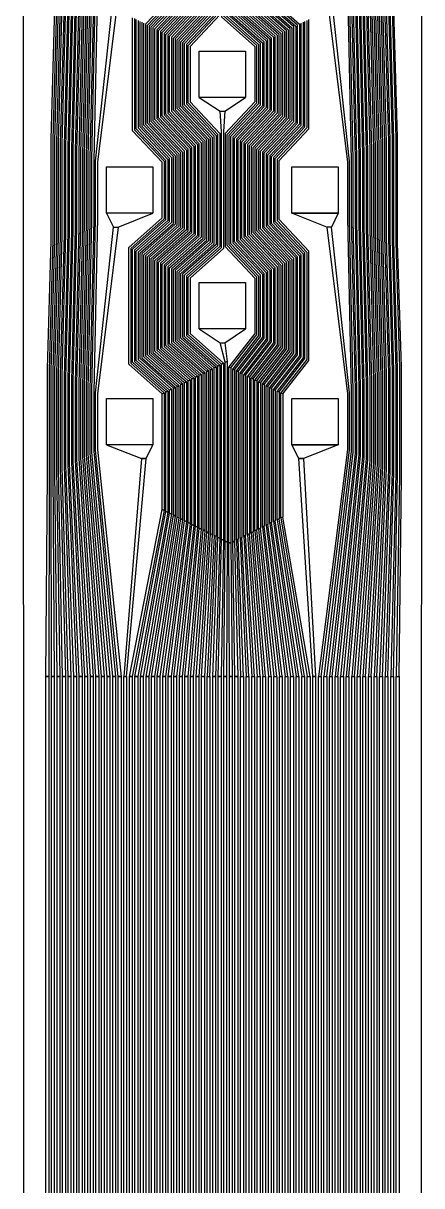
# Model space of a CAD drawing. Header units: inches. Extents: x 115980 to 170179, y 57000 to 74333.
# Drawn here: x 146915.3 to 147001.3, y 69861.4 to 70112.4 of the extents above; entities that cross this region are included whole.
import ezdxf

# ---------------------------------------------------------------- set-up
doc = ezdxf.new("R2010")
doc.units = ezdxf.units.IN
doc.header["$MEASUREMENT"] = 0
for name, color, linetype in [('metal', 221, 'Continuous'), ('nitride window', 40, 'Continuous'), ('profile', 140, 'Continuous')]:
    doc.layers.add(name, color=color, linetype=linetype)

msp = doc.modelspace()

# ---------------------------------------------------------------- linework, layer by layer
at = {"layer": 'metal'}
for points in [[(146934.79, 70218.42), (146935.79, 70218.42), (146931.29, 70182.42), (146931.29, 70170.42), (146930.49, 70132.82), (146930.49, 70120.02), (146929.69, 70083.22), (146929.69, 70069.62), (146928.89, 70033.62), (146928.89, 70019.22), (146932.79, 69971.42), (146932.19, 69971.42), (146928.49, 70019.02), (146928.49, 70033.82), (146929.29, 70069.42), (146929.29, 70083.42), (146930.09, 70119.82), (146930.09, 70133.02), (146930.49, 70170.02), (146930.49, 70182.82), (146934.79, 70218.42)], [(146981.79, 70218.42), (146980.79, 70218.42), (146985.29, 70182.42), (146985.29, 70170.42), (146986.09, 70132.82), (146986.09, 70120.02), (146986.89, 70083.22), (146986.89, 70069.62), (146987.69, 70033.62), (146987.69, 70019.22), (146982.59, 69971.42), (146983.19, 69971.42), (146988.09, 70019.02), (146988.09, 70033.82), (146987.29, 70069.42), (146987.29, 70083.42), (146986.49, 70119.82), (146986.49, 70133.02), (146986.09, 70170.02), (146986.09, 70182.82), (146981.79, 70218.42)], [(146934.79, 70168.42), (146935.79, 70168.42), (146931.29, 70132.42), (146931.29, 70120.42), (146930.49, 70082.82), (146930.49, 70070.02), (146929.69, 70033.22), (146929.69, 70019.62), (146933.99, 69971.42), (146933.39, 69971.42), (146929.29, 70019.42), (146929.29, 70033.42), (146930.09, 70069.82), (146930.09, 70083.02), (146930.89, 70120.22), (146930.89, 70132.62), (146934.79, 70168.42)], [(146981.79, 70168.42), (146980.79, 70168.42), (146985.29, 70132.42), (146985.29, 70120.42), (146986.09, 70082.82), (146986.09, 70070.02), (146986.89, 70033.22), (146986.89, 70019.62), (146981.39, 69971.42), (146981.99, 69971.42), (146987.29, 70019.42), (146987.29, 70033.42), (146986.49, 70069.82), (146986.49, 70083.02), (146985.69, 70120.22), (146985.69, 70132.62), (146981.79, 70168.42)], [(146958.79, 70143.42), (146957.79, 70143.42), (146958.09, 70139.02), (146958.09, 70113.82), (146965.29, 70107.42), (146965.29, 70095.42), (146958.89, 70088.62), (146958.89, 70064.22), (146965.29, 70057.42), (146965.29, 70045.42), (146959.69, 70038.22), (146960.09, 70038.02), (146965.69, 70045.22), (146965.69, 70057.62), (146959.29, 70064.42), (146959.29, 70088.42), (146965.69, 70095.22), (146965.69, 70107.62), (146958.49, 70114.02), (146958.49, 70139.02), (146958.79, 70143.42)], [(146934.79, 70118.42), (146935.79, 70118.42), (146931.29, 70082.42), (146931.29, 70070.42), (146930.49, 70032.82), (146930.49, 70020.02), (146935.19, 69971.42), (146934.59, 69971.42), (146930.09, 70019.82), (146930.09, 70033.02), (146930.89, 70070.22), (146930.89, 70082.62), (146934.79, 70118.42)], [(146981.79, 70118.42), (146980.79, 70118.42), (146985.29, 70082.42), (146985.29, 70070.42), (146986.09, 70032.82), (146986.09, 70020.02), (146980.19, 69971.42), (146980.79, 69971.42), (146986.49, 70019.82), (146986.49, 70033.02), (146985.69, 70070.22), (146985.69, 70082.62), (146981.79, 70118.42)], [(146953.29, 70106.42), (146963.29, 70106.42), (146963.29, 70096.42), (146953.29, 70096.42)], [(146963.29, 70096.42), (146953.29, 70096.42), (146957.79, 70093.42), (146958.79, 70093.42), (146963.29, 70096.42)], [(146957.79, 70093.42), (146958.79, 70093.42), (146958.49, 70089.02), (146958.49, 70063.82), (146951.29, 70057.42), (146951.29, 70045.42), (146958.49, 70039.02), (146958.09, 70038.82), (146950.89, 70045.22), (146950.89, 70057.62), (146958.09, 70064.02), (146958.09, 70089.02), (146957.79, 70093.42)], [(146933.29, 70081.42), (146943.29, 70081.42), (146943.29, 70071.42), (146933.29, 70071.42)], [(146973.29, 70081.42), (146983.29, 70081.42), (146983.29, 70071.42), (146973.29, 70071.42)], [(146943.29, 70071.42), (146933.29, 70071.42), (146934.79, 70068.42), (146935.79, 70068.42), (146943.29, 70071.42)], [(146973.29, 70071.42), (146983.29, 70071.42), (146981.79, 70068.42), (146980.79, 70068.42), (146973.29, 70071.42)], [(146934.79, 70068.42), (146935.79, 70068.42), (146931.29, 70032.42), (146931.29, 70020.42), (146936.39, 69971.42), (146935.79, 69971.42), (146930.89, 70020.22), (146930.89, 70032.62), (146934.79, 70068.42)], [(146981.79, 70068.42), (146980.79, 70068.42), (146985.29, 70032.42), (146985.29, 70020.42), (146978.99, 69971.42), (146979.59, 69971.42), (146985.69, 70020.22), (146985.69, 70032.62), (146981.79, 70068.42)], [(146953.29, 70056.42), (146963.29, 70056.42), (146963.29, 70046.42), (146953.29, 70046.42)], [(146963.29, 70046.42), (146953.29, 70046.42), (146957.79, 70043.42), (146958.79, 70043.42), (146963.29, 70046.42)], [(146957.79, 70043.42), (146958.79, 70043.42), (146959.29, 70039.42), (146958.89, 70039.22)], [(146954.89, 70037.22), (146955.29, 70037.42), (146955.29, 70002.42), (146954.89, 70002.62)], [(146955.69, 70037.62), (146956.09, 70037.82), (146956.09, 70002.02), (146955.69, 70002.22)], [(146956.49, 70038.02), (146956.89, 70038.22), (146956.89, 70001.62), (146956.49, 70001.82)], [(146957.29, 70038.42), (146957.69, 70038.62), (146957.69, 70001.22), (146957.29, 70001.42)], [(146958.09, 70038.82), (146958.49, 70039.02), (146958.49, 70000.82), (146958.09, 70001.02)], [(146958.89, 70039.22), (146959.29, 70039.42), (146959.29, 70000.42), (146958.89, 70000.62)], [(146959.69, 70038.22), (146960.09, 70038.02), (146960.09, 70000.22), (146959.69, 70000.22)], [(146960.49, 70037.82), (146960.89, 70037.62), (146960.89, 70000.62), (146960.49, 70000.42)], [(146961.29, 70037.42), (146961.69, 70037.22), (146961.69, 70001.02), (146961.29, 70000.82)], [(146950.09, 70034.82), (146950.49, 70035.02), (146950.49, 70004.82), (146950.09, 70005.02)], [(146950.89, 70035.22), (146951.29, 70035.42), (146951.29, 70004.42), (146950.89, 70004.62)], [(146951.69, 70035.62), (146952.09, 70035.82), (146952.09, 70004.02), (146951.69, 70004.22)], [(146952.49, 70036.02), (146952.89, 70036.22), (146952.89, 70003.62), (146952.49, 70003.82)], [(146953.29, 70036.42), (146953.69, 70036.62), (146953.69, 70003.22), (146953.29, 70003.42)], [(146954.09, 70036.82), (146954.49, 70037.02), (146954.49, 70002.82), (146954.09, 70003.02)], [(146962.09, 70037.02), (146962.49, 70036.82), (146962.49, 70001.42), (146962.09, 70001.22)], [(146962.89, 70036.62), (146963.29, 70036.42), (146963.29, 70001.82), (146962.89, 70001.62)], [(146963.69, 70036.22), (146964.09, 70036.02), (146964.09, 70002.22), (146963.69, 70002.02)], [(146964.49, 70035.82), (146964.89, 70035.62), (146964.89, 70002.62), (146964.49, 70002.42)], [(146965.29, 70035.42), (146965.69, 70035.22), (146965.69, 70003.02), (146965.29, 70002.82)], [(146966.09, 70035.02), (146966.49, 70034.82), (146966.49, 70003.42), (146966.09, 70003.22)], [(146945.29, 70032.42), (146945.69, 70032.62), (146945.69, 70007.22), (146945.29, 70007.42)], [(146946.09, 70032.82), (146946.49, 70033.02), (146946.49, 70006.82), (146946.09, 70007.02)], [(146946.89, 70033.22), (146947.29, 70033.42), (146947.29, 70006.42), (146946.89, 70006.62)], [(146947.69, 70033.62), (146948.09, 70033.82), (146948.09, 70006.02), (146947.69, 70006.22)], [(146948.49, 70034.02), (146948.89, 70034.22), (146948.89, 70005.62), (146948.49, 70005.82)], [(146949.29, 70034.42), (146949.69, 70034.62), (146949.69, 70005.22), (146949.29, 70005.42)], [(146966.89, 70034.62), (146967.29, 70034.42), (146967.29, 70003.82), (146966.89, 70003.62)], [(146967.69, 70034.22), (146968.09, 70034.02), (146968.09, 70004.22), (146967.69, 70004.02)], [(146968.49, 70033.82), (146968.89, 70033.62), (146968.89, 70004.62), (146968.49, 70004.42)], [(146969.29, 70033.42), (146969.69, 70033.22), (146969.69, 70005.02), (146969.29, 70004.82)], [(146970.09, 70033.02), (146970.49, 70032.82), (146970.49, 70005.42), (146970.09, 70005.22)], [(146970.89, 70032.62), (146971.29, 70032.42), (146971.29, 70005.82), (146970.89, 70005.62)], [(146933.29, 70031.42), (146943.29, 70031.42), (146943.29, 70021.42), (146933.29, 70021.42)], [(146973.29, 70031.42), (146983.29, 70031.42), (146983.29, 70021.42), (146973.29, 70021.42)], [(146943.29, 70021.42), (146933.29, 70021.42), (146940.79, 70018.42), (146941.79, 70018.42), (146943.29, 70021.42)], [(146973.29, 70021.42), (146983.29, 70021.42), (146975.79, 70018.42), (146974.79, 70018.42), (146973.29, 70021.42)], [(146941.79, 70018.42), (146940.79, 70018.42), (146936.99, 69971.42), (146937.59, 69971.42)], [(146974.79, 70018.42), (146975.79, 70018.42), (146978.39, 69971.42), (146977.79, 69971.42)], [(146945.29, 70007.42), (146945.69, 70007.22), (146938.79, 69971.42), (146938.19, 69971.42)], [(146946.09, 70007.02), (146946.49, 70006.82), (146939.99, 69971.42), (146939.39, 69971.42)], [(146946.89, 70006.62), (146947.29, 70006.42), (146941.19, 69971.42), (146940.59, 69971.42)], [(146947.69, 70006.22), (146948.09, 70006.02), (146942.39, 69971.42), (146941.79, 69971.42)], [(146948.49, 70005.82), (146948.89, 70005.62), (146943.59, 69971.42), (146942.99, 69971.42)], [(146949.29, 70005.42), (146949.69, 70005.22), (146944.79, 69971.42), (146944.19, 69971.42)], [(146950.09, 70005.02), (146950.49, 70004.82), (146945.99, 69971.42), (146945.39, 69971.42)], [(146969.69, 70005.02), (146969.29, 70004.82), (146974.19, 69971.42), (146974.79, 69971.42)], [(146970.49, 70005.42), (146970.09, 70005.22), (146975.39, 69971.42), (146975.99, 69971.42)], [(146971.29, 70005.82), (146970.89, 70005.62), (146976.59, 69971.42), (146977.19, 69971.42)], [(146950.89, 70004.62), (146951.29, 70004.42), (146947.19, 69971.42), (146946.59, 69971.42)], [(146951.69, 70004.22), (146952.09, 70004.02), (146948.39, 69971.42), (146947.79, 69971.42)], [(146952.49, 70003.82), (146952.89, 70003.62), (146949.59, 69971.42), (146948.99, 69971.42)], [(146953.29, 70003.42), (146953.69, 70003.22), (146950.79, 69971.42), (146950.19, 69971.42)], [(146954.09, 70003.02), (146954.49, 70002.82), (146951.99, 69971.42), (146951.39, 69971.42)], [(146953.19, 69971.42), (146952.59, 69971.42), (146954.89, 70002.62), (146955.29, 70002.42)], [(146955.69, 70002.22), (146956.09, 70002.02), (146954.39, 69971.42), (146953.79, 69971.42)], [(146964.09, 70002.22), (146963.69, 70002.02), (146965.79, 69971.42), (146966.39, 69971.42)], [(146964.89, 70002.62), (146964.49, 70002.42), (146966.99, 69971.42), (146967.59, 69971.42)], [(146965.69, 70003.02), (146965.29, 70002.82), (146968.19, 69971.42), (146968.79, 69971.42)], [(146966.49, 70003.42), (146966.09, 70003.22), (146969.39, 69971.42), (146969.99, 69971.42)], [(146967.29, 70003.82), (146966.89, 70003.62), (146970.59, 69971.42), (146971.19, 69971.42)], [(146968.09, 70004.22), (146967.69, 70004.02), (146971.79, 69971.42), (146972.39, 69971.42)], [(146968.89, 70004.62), (146968.49, 70004.42), (146972.99, 69971.42), (146973.59, 69971.42)], [(146954.99, 69971.42), (146955.59, 69971.42), (146956.89, 70001.62), (146956.49, 70001.82)], [(146957.29, 70001.42), (146957.69, 70001.22), (146956.79, 69971.42), (146956.19, 69971.42)], [(146958.09, 70001.02), (146958.49, 70000.82), (146957.99, 69971.42), (146957.39, 69971.42)], [(146958.89, 70000.62), (146959.29, 70000.42), (146959.19, 69971.42), (146958.59, 69971.42)], [(146959.69, 70000.22), (146960.09, 70000.22), (146960.39, 69971.42), (146959.79, 69971.42)], [(146960.49, 70000.42), (146960.89, 70000.62), (146961.59, 69971.42), (146960.99, 69971.42)], [(146962.19, 69971.42), (146962.79, 69971.42), (146961.69, 70001.02), (146961.29, 70000.82)], [(146962.49, 70001.42), (146962.09, 70001.22), (146963.39, 69971.42), (146963.99, 69971.42)], [(146963.29, 70001.82), (146962.89, 70001.62), (146964.59, 69971.42), (146965.19, 69971.42)], [(146920.19, 69971.42), (146920.79, 69971.42), (146920.79, 64161.42), (146920.19, 64161.42)], [(146921.39, 69971.42), (146921.99, 69971.42), (146921.99, 64161.42), (146921.39, 64161.42)], [(146922.59, 69971.42), (146923.19, 69971.42), (146923.19, 64161.42), (146922.59, 64161.42)], [(146923.79, 69971.42), (146924.39, 69971.42), (146924.39, 64161.42), (146923.79, 64161.42)], [(146924.99, 69971.42), (146925.59, 69971.42), (146925.59, 64161.42), (146924.99, 64161.42)], [(146926.19, 69971.42), (146926.79, 69971.42), (146926.79, 64161.42), (146926.19, 64161.42)], [(146927.39, 69971.42), (146927.99, 69971.42), (146927.99, 64161.42), (146927.39, 64161.42)], [(146928.59, 69971.42), (146929.19, 69971.42), (146929.19, 64161.42), (146928.59, 64161.42)], [(146929.79, 69971.42), (146930.39, 69971.42), (146930.39, 64161.42), (146929.79, 64161.42)], [(146930.99, 69971.42), (146931.59, 69971.42), (146931.59, 64161.42), (146930.99, 64161.42)], [(146932.19, 69971.42), (146932.79, 69971.42), (146932.79, 64161.42), (146932.19, 64161.42)], [(146933.39, 69971.42), (146933.99, 69971.42), (146933.99, 64161.42), (146933.39, 64161.42)], [(146934.59, 69971.42), (146935.19, 69971.42), (146935.19, 64161.42), (146934.59, 64161.42)], [(146935.79, 69971.42), (146936.39, 69971.42), (146936.39, 64161.42), (146935.79, 64161.42)], [(146936.99, 69971.42), (146937.59, 69971.42), (146937.59, 64161.42), (146936.99, 64161.42)], [(146938.19, 69971.42), (146938.79, 69971.42), (146938.79, 64161.42), (146938.19, 64161.42)], [(146939.39, 69971.42), (146939.99, 69971.42), (146939.99, 64161.42), (146939.39, 64161.42)], [(146940.59, 69971.42), (146941.19, 69971.42), (146941.19, 64161.42), (146940.59, 64161.42)], [(146941.79, 69971.42), (146942.39, 69971.42), (146942.39, 64161.42), (146941.79, 64161.42)], [(146942.99, 69971.42), (146943.59, 69971.42), (146943.59, 64161.42), (146942.99, 64161.42)], [(146944.19, 69971.42), (146944.79, 69971.42), (146944.79, 64161.42), (146944.19, 64161.42)], [(146945.39, 69971.42), (146945.99, 69971.42), (146945.99, 64161.42), (146945.39, 64161.42)], [(146946.59, 69971.42), (146947.19, 69971.42), (146947.19, 64161.42), (146946.59, 64161.42)], [(146947.79, 69971.42), (146948.39, 69971.42), (146948.39, 64161.42), (146947.79, 64161.42)], [(146948.99, 69971.42), (146949.59, 69971.42), (146949.59, 64161.42), (146948.99, 64161.42)], [(146950.19, 69971.42), (146950.79, 69971.42), (146950.79, 64161.42), (146950.19, 64161.42)], [(146951.39, 69971.42), (146951.99, 69971.42), (146951.99, 64161.42), (146951.39, 64161.42)], [(146952.59, 69971.42), (146953.19, 69971.42), (146953.19, 64161.42), (146952.59, 64161.42)], [(146953.79, 69971.42), (146954.39, 69971.42), (146954.39, 64161.42), (146953.79, 64161.42)], [(146954.99, 69971.42), (146955.59, 69971.42), (146955.59, 64161.42), (146954.99, 64161.42)], [(146956.19, 69971.42), (146956.79, 69971.42), (146956.79, 64161.42), (146956.19, 64161.42)], [(146957.39, 69971.42), (146957.99, 69971.42), (146957.99, 64161.42), (146957.39, 64161.42)], [(146958.59, 69971.42), (146959.19, 69971.42), (146959.19, 64161.42), (146958.59, 64161.42)], [(146959.79, 69971.42), (146960.39, 69971.42), (146960.39, 64161.42), (146959.79, 64161.42)], [(146960.99, 69971.42), (146961.59, 69971.42), (146961.59, 64161.42), (146960.99, 64161.42)], [(146962.19, 69971.42), (146962.79, 69971.42), (146962.79, 64161.42), (146962.19, 64161.42)], [(146963.39, 69971.42), (146963.99, 69971.42), (146963.99, 64161.42), (146963.39, 64161.42)], [(146964.59, 69971.42), (146965.19, 69971.42), (146965.19, 64161.42), (146964.59, 64161.42)], [(146965.79, 69971.42), (146966.39, 69971.42), (146966.39, 64161.42), (146965.79, 64161.42)], [(146966.99, 69971.42), (146967.59, 69971.42), (146967.59, 64161.42), (146966.99, 64161.42)], [(146968.19, 69971.42), (146968.79, 69971.42), (146968.79, 64161.42), (146968.19, 64161.42)], [(146969.39, 69971.42), (146969.99, 69971.42), (146969.99, 64161.42), (146969.39, 64161.42)], [(146970.59, 69971.42), (146971.19, 69971.42), (146971.19, 64161.42), (146970.59, 64161.42)], [(146971.79, 69971.42), (146972.39, 69971.42), (146972.39, 64161.42), (146971.79, 64161.42)], [(146972.99, 69971.42), (146973.59, 69971.42), (146973.59, 64161.42), (146972.99, 64161.42)], [(146974.19, 69971.42), (146974.79, 69971.42), (146974.79, 64161.42), (146974.19, 64161.42)], [(146975.39, 69971.42), (146975.99, 69971.42), (146975.99, 64161.42), (146975.39, 64161.42)], [(146976.59, 69971.42), (146977.19, 69971.42), (146977.19, 64161.42), (146976.59, 64161.42)], [(146977.79, 69971.42), (146978.39, 69971.42), (146978.39, 64161.42), (146977.79, 64161.42)], [(146978.99, 69971.42), (146979.59, 69971.42), (146979.59, 64161.42), (146978.99, 64161.42)], [(146980.19, 69971.42), (146980.79, 69971.42), (146980.79, 64161.42), (146980.19, 64161.42)], [(146981.39, 69971.42), (146981.99, 69971.42), (146981.99, 64161.42), (146981.39, 64161.42)], [(146982.59, 69971.42), (146983.19, 69971.42), (146983.19, 64161.42), (146982.59, 64161.42)], [(146983.79, 69971.42), (146984.39, 69971.42), (146984.39, 64161.42), (146983.79, 64161.42)], [(146984.99, 69971.42), (146985.59, 69971.42), (146985.59, 64161.42), (146984.99, 64161.42)], [(146986.19, 69971.42), (146986.79, 69971.42), (146986.79, 64161.42), (146986.19, 64161.42)], [(146987.39, 69971.42), (146987.99, 69971.42), (146987.99, 64161.42), (146987.39, 64161.42)], [(146988.59, 69971.42), (146989.19, 69971.42), (146989.19, 64161.42), (146988.59, 64161.42)], [(146989.79, 69971.42), (146990.39, 69971.42), (146990.39, 64161.42), (146989.79, 64161.42)], [(146990.99, 69971.42), (146991.59, 69971.42), (146991.59, 64161.42), (146990.99, 64161.42)], [(146992.19, 69971.42), (146992.79, 69971.42), (146992.79, 64161.42), (146992.19, 64161.42)], [(146993.39, 69971.42), (146993.99, 69971.42), (146993.99, 64161.42), (146993.39, 64161.42)], [(146994.59, 69971.42), (146995.19, 69971.42), (146995.19, 64161.42), (146994.59, 64161.42)], [(146995.79, 69971.42), (146996.39, 69971.42), (146996.39, 64161.42), (146995.79, 64161.42)]]:
    msp.add_lwpolyline(points, close=True, dxfattribs=at)
for points in [[(146925.69, 70117.62), (146924.89, 70085.62), (146924.89, 70067.22), (146924.09, 70036.02), (146924.09, 70016.82), (146925.59, 69971.42), (146924.99, 69971.42), (146923.69, 70016.62), (146923.69, 70036.22), (146924.49, 70067.02), (146924.49, 70085.82), (146925.29, 70117.42)], [(146926.49, 70118.02), (146925.69, 70085.22), (146925.69, 70067.62), (146924.89, 70035.62), (146924.89, 70017.22), (146926.79, 69971.42), (146926.19, 69971.42), (146924.49, 70017.02), (146924.49, 70035.82), (146925.29, 70067.42), (146925.29, 70085.42), (146926.09, 70117.82)], [(146927.29, 70118.42), (146926.49, 70084.82), (146926.49, 70068.02), (146925.69, 70035.22), (146925.69, 70017.62), (146927.99, 69971.42), (146927.39, 69971.42), (146925.29, 70017.42), (146925.29, 70035.42), (146926.09, 70067.82), (146926.09, 70085.02), (146926.89, 70118.22)], [(146928.09, 70118.82), (146927.29, 70084.42), (146927.29, 70068.42), (146926.49, 70034.82), (146926.49, 70018.02), (146929.19, 69971.42), (146928.59, 69971.42), (146926.09, 70017.82), (146926.09, 70035.02), (146926.89, 70068.22), (146926.89, 70084.62), (146927.69, 70118.62)], [(146928.89, 70119.22), (146928.09, 70084.02), (146928.09, 70068.82), (146927.29, 70034.42), (146927.29, 70018.42), (146930.39, 69971.42), (146929.79, 69971.42), (146926.89, 70018.22), (146926.89, 70034.62), (146927.69, 70068.62), (146927.69, 70084.22), (146928.49, 70119.02)], [(146929.69, 70119.62), (146928.89, 70083.62), (146928.89, 70069.22), (146928.09, 70034.02), (146928.09, 70018.82), (146931.59, 69971.42), (146930.99, 69971.42), (146927.69, 70018.62), (146927.69, 70034.22), (146928.49, 70069.02), (146928.49, 70083.82), (146929.29, 70119.42)], [(146948.09, 70119.02), (146941.69, 70112.22), (146941.69, 70090.62), (146948.09, 70083.82), (146948.09, 70069.02), (146940.89, 70062.62), (146940.89, 70040.22), (146948.09, 70033.82), (146947.69, 70033.62), (146940.49, 70040.02), (146940.49, 70062.82), (146947.69, 70069.22), (146947.69, 70083.62), (146941.29, 70090.42), (146941.29, 70112.42)], [(146948.89, 70118.62), (146942.49, 70111.82), (146942.49, 70091.02), (146948.89, 70084.22), (146948.89, 70068.62), (146941.69, 70062.22), (146941.69, 70040.62), (146948.89, 70034.22), (146948.49, 70034.02), (146941.29, 70040.42), (146941.29, 70062.42), (146948.49, 70068.82), (146948.49, 70084.02), (146942.09, 70090.82), (146942.09, 70112.02), (146948.49, 70118.82)], [(146949.69, 70118.22), (146943.29, 70111.42), (146943.29, 70091.42), (146949.69, 70084.62), (146949.69, 70068.22), (146942.49, 70061.82), (146942.49, 70041.02), (146949.69, 70034.62), (146949.29, 70034.42), (146942.09, 70040.82), (146942.09, 70062.02), (146949.29, 70068.42), (146949.29, 70084.42), (146942.89, 70091.22), (146942.89, 70111.62), (146949.29, 70118.42)], [(146950.49, 70117.82), (146944.09, 70111.02), (146944.09, 70091.82), (146950.49, 70085.02), (146950.49, 70067.82), (146943.29, 70061.42), (146943.29, 70041.42), (146950.49, 70035.02), (146950.09, 70034.82), (146942.89, 70041.22), (146942.89, 70061.62), (146950.09, 70068.02), (146950.09, 70084.82), (146943.69, 70091.62), (146943.69, 70111.22), (146950.09, 70118.02)], [(146951.29, 70117.42), (146944.89, 70110.62), (146944.89, 70092.22), (146951.29, 70085.42), (146951.29, 70067.42), (146944.09, 70061.02), (146944.09, 70041.82), (146951.29, 70035.42), (146950.89, 70035.22), (146943.69, 70041.62), (146943.69, 70061.22), (146950.89, 70067.62), (146950.89, 70085.22), (146944.49, 70092.02), (146944.49, 70110.82), (146950.89, 70117.62)], [(146965.29, 70117.42), (146972.49, 70111.02), (146972.49, 70091.82), (146966.09, 70085.02), (146966.09, 70067.82), (146972.49, 70061.02), (146972.49, 70041.82), (146966.89, 70034.62), (146967.29, 70034.42), (146972.89, 70041.62), (146972.89, 70061.22), (146966.49, 70068.02), (146966.49, 70084.82), (146972.89, 70091.62), (146972.89, 70111.22), (146965.69, 70117.62)], [(146966.09, 70117.82), (146973.29, 70111.42), (146973.29, 70091.42), (146966.89, 70084.62), (146966.89, 70068.22), (146973.29, 70061.42), (146973.29, 70041.42), (146967.69, 70034.22), (146968.09, 70034.02), (146973.69, 70041.22), (146973.69, 70061.62), (146967.29, 70068.42), (146967.29, 70084.42), (146973.69, 70091.22), (146973.69, 70111.62), (146966.49, 70118.02)], [(146966.89, 70118.22), (146974.09, 70111.82), (146974.09, 70091.02), (146967.69, 70084.22), (146967.69, 70068.62), (146974.09, 70061.82), (146974.09, 70041.02), (146968.49, 70033.82), (146968.89, 70033.62), (146974.49, 70040.82), (146974.49, 70062.02), (146968.09, 70068.82), (146968.09, 70084.02), (146974.49, 70090.82), (146974.49, 70112.02), (146967.29, 70118.42)], [(146967.69, 70118.62), (146974.89, 70112.22), (146974.89, 70090.62), (146968.49, 70083.82), (146968.49, 70069.02), (146974.89, 70062.22), (146974.89, 70040.62), (146969.29, 70033.42), (146969.69, 70033.22), (146975.29, 70040.42), (146975.29, 70062.42), (146968.89, 70069.22), (146968.89, 70083.62), (146975.29, 70090.42), (146975.29, 70112.42)], [(146986.89, 70119.62), (146987.69, 70083.62), (146987.69, 70069.22), (146988.49, 70034.02), (146988.49, 70018.82), (146983.79, 69971.42), (146984.39, 69971.42), (146988.89, 70018.62), (146988.89, 70034.22), (146988.09, 70069.02), (146988.09, 70083.82), (146987.29, 70119.42)], [(146987.69, 70119.22), (146988.49, 70084.02), (146988.49, 70068.82), (146989.29, 70034.42), (146989.29, 70018.42), (146984.99, 69971.42), (146985.59, 69971.42), (146989.69, 70018.22), (146989.69, 70034.62), (146988.89, 70068.62), (146988.89, 70084.22), (146988.09, 70119.02)], [(146988.49, 70118.82), (146989.29, 70084.42), (146989.29, 70068.42), (146990.09, 70034.82), (146990.09, 70018.02), (146986.19, 69971.42), (146986.79, 69971.42), (146990.49, 70017.82), (146990.49, 70035.02), (146989.69, 70068.22), (146989.69, 70084.62), (146988.89, 70118.62)], [(146989.29, 70118.42), (146990.09, 70084.82), (146990.09, 70068.02), (146990.89, 70035.22), (146990.89, 70017.62), (146987.39, 69971.42), (146987.99, 69971.42), (146991.29, 70017.42), (146991.29, 70035.42), (146990.49, 70067.82), (146990.49, 70085.02), (146989.69, 70118.22)], [(146990.09, 70118.02), (146990.89, 70085.22), (146990.89, 70067.62), (146991.69, 70035.62), (146991.69, 70017.22), (146988.59, 69971.42), (146989.19, 69971.42), (146992.09, 70017.02), (146992.09, 70035.82), (146991.29, 70067.42), (146991.29, 70085.42), (146990.49, 70117.82)], [(146990.89, 70117.62), (146991.69, 70085.62), (146991.69, 70067.22), (146992.49, 70036.02), (146992.49, 70016.82), (146989.79, 69971.42), (146990.39, 69971.42), (146992.89, 70016.62), (146992.89, 70036.22), (146992.09, 70067.02), (146992.09, 70085.82), (146991.29, 70117.42)], [(146922.49, 70116.02), (146921.69, 70087.22), (146921.69, 70065.62), (146920.89, 70037.62), (146920.89, 70015.22), (146920.79, 69971.42), (146920.19, 69971.42), (146920.49, 70015.02), (146920.49, 70037.82), (146921.29, 70065.42), (146921.29, 70087.42), (146922.09, 70115.82)], [(146923.29, 70116.42), (146922.49, 70086.82), (146922.49, 70066.02), (146921.69, 70037.22), (146921.69, 70015.62), (146921.99, 69971.42), (146921.39, 69971.42), (146921.29, 70015.42), (146921.29, 70037.42), (146922.09, 70065.82), (146922.09, 70087.02), (146922.89, 70116.22)], [(146924.09, 70116.82), (146923.29, 70086.42), (146923.29, 70066.42), (146922.49, 70036.82), (146922.49, 70016.02), (146923.19, 69971.42), (146922.59, 69971.42), (146922.09, 70015.82), (146922.09, 70037.02), (146922.89, 70066.22), (146922.89, 70086.62), (146923.69, 70116.62)], [(146924.89, 70117.22), (146924.09, 70086.02), (146924.09, 70066.82), (146923.29, 70036.42), (146923.29, 70016.42), (146924.39, 69971.42), (146923.79, 69971.42), (146922.89, 70016.22), (146922.89, 70036.62), (146923.69, 70066.62), (146923.69, 70086.22), (146924.49, 70117.02)], [(146952.09, 70117.02), (146945.69, 70110.22), (146945.69, 70092.62), (146952.09, 70085.82), (146952.09, 70067.02), (146944.89, 70060.62), (146944.89, 70042.22), (146952.09, 70035.82), (146951.69, 70035.62), (146944.49, 70042.02), (146944.49, 70060.82), (146951.69, 70067.22), (146951.69, 70085.62), (146945.29, 70092.42), (146945.29, 70110.42), (146951.69, 70117.22)], [(146952.89, 70116.62), (146946.49, 70109.82), (146946.49, 70093.02), (146952.89, 70086.22), (146952.89, 70066.62), (146945.69, 70060.22), (146945.69, 70042.62), (146952.89, 70036.22), (146952.49, 70036.02), (146945.29, 70042.42), (146945.29, 70060.42), (146952.49, 70066.82), (146952.49, 70086.02), (146946.09, 70092.82), (146946.09, 70110.02), (146952.49, 70116.82)], [(146953.69, 70116.22), (146947.29, 70109.42), (146947.29, 70093.42), (146953.69, 70086.62), (146953.69, 70066.22), (146946.49, 70059.82), (146946.49, 70043.02), (146953.69, 70036.62), (146953.29, 70036.42), (146946.09, 70042.82), (146946.09, 70060.02), (146953.29, 70066.42), (146953.29, 70086.42), (146946.89, 70093.22), (146946.89, 70109.62), (146953.29, 70116.42)], [(146954.49, 70115.82), (146948.09, 70109.02), (146948.09, 70093.82), (146954.49, 70087.02), (146954.49, 70065.82), (146947.29, 70059.42), (146947.29, 70043.42), (146954.49, 70037.02), (146954.09, 70036.82), (146946.89, 70043.22), (146946.89, 70059.62), (146954.09, 70066.02), (146954.09, 70086.82), (146947.69, 70093.62), (146947.69, 70109.22), (146954.09, 70116.02)], [(146955.29, 70115.42), (146948.89, 70108.62), (146948.89, 70094.22), (146955.29, 70087.42), (146955.29, 70065.42), (146948.09, 70059.02), (146948.09, 70043.82), (146955.29, 70037.42), (146954.89, 70037.22), (146947.69, 70043.62), (146947.69, 70059.22), (146954.89, 70065.62), (146954.89, 70087.22), (146948.49, 70094.02), (146948.49, 70108.82), (146954.89, 70115.62)], [(146956.09, 70115.02), (146949.69, 70108.22), (146949.69, 70094.62), (146956.09, 70087.82), (146956.09, 70065.02), (146948.89, 70058.62), (146948.89, 70044.22), (146956.09, 70037.82), (146955.69, 70037.62), (146948.49, 70044.02), (146948.49, 70058.82), (146955.69, 70065.22), (146955.69, 70087.62), (146949.29, 70094.42), (146949.29, 70108.42), (146955.69, 70115.22)], [(146960.49, 70115.02), (146967.69, 70108.62), (146967.69, 70094.22), (146961.29, 70087.42), (146961.29, 70065.42), (146967.69, 70058.62), (146967.69, 70044.22), (146962.09, 70037.02), (146962.49, 70036.82), (146968.09, 70044.02), (146968.09, 70058.82), (146961.69, 70065.62), (146961.69, 70087.22), (146968.09, 70094.02), (146968.09, 70108.82), (146960.89, 70115.22)], [(146961.29, 70115.42), (146968.49, 70109.02), (146968.49, 70093.82), (146962.09, 70087.02), (146962.09, 70065.82), (146968.49, 70059.02), (146968.49, 70043.82), (146962.89, 70036.62), (146963.29, 70036.42), (146968.89, 70043.62), (146968.89, 70059.22), (146962.49, 70066.02), (146962.49, 70086.82), (146968.89, 70093.62), (146968.89, 70109.22), (146961.69, 70115.62)], [(146962.09, 70115.82), (146969.29, 70109.42), (146969.29, 70093.42), (146962.89, 70086.62), (146962.89, 70066.22), (146969.29, 70059.42), (146969.29, 70043.42), (146963.69, 70036.22), (146964.09, 70036.02), (146969.69, 70043.22), (146969.69, 70059.62), (146963.29, 70066.42), (146963.29, 70086.42), (146969.69, 70093.22), (146969.69, 70109.62), (146962.49, 70116.02)], [(146962.89, 70116.22), (146970.09, 70109.82), (146970.09, 70093.02), (146963.69, 70086.22), (146963.69, 70066.62), (146970.09, 70059.82), (146970.09, 70043.02), (146964.49, 70035.82), (146964.89, 70035.62), (146970.49, 70042.82), (146970.49, 70060.02), (146964.09, 70066.82), (146964.09, 70086.02), (146970.49, 70092.82), (146970.49, 70110.02), (146963.29, 70116.42)], [(146963.69, 70116.62), (146970.89, 70110.22), (146970.89, 70092.62), (146964.49, 70085.82), (146964.49, 70067.02), (146970.89, 70060.22), (146970.89, 70042.62), (146965.29, 70035.42), (146965.69, 70035.22), (146971.29, 70042.42), (146971.29, 70060.42), (146964.89, 70067.22), (146964.89, 70085.62), (146971.29, 70092.42), (146971.29, 70110.42), (146964.09, 70116.82)], [(146964.49, 70117.02), (146971.69, 70110.62), (146971.69, 70092.22), (146965.29, 70085.42), (146965.29, 70067.42), (146971.69, 70060.62), (146971.69, 70042.22), (146966.09, 70035.02), (146966.49, 70034.82), (146972.09, 70042.02), (146972.09, 70060.82), (146965.69, 70067.62), (146965.69, 70085.22), (146972.09, 70092.02), (146972.09, 70110.82), (146964.89, 70117.22)], [(146991.69, 70117.22), (146992.49, 70086.02), (146992.49, 70066.82), (146993.29, 70036.42), (146993.29, 70016.42), (146990.99, 69971.42), (146991.59, 69971.42), (146993.69, 70016.22), (146993.69, 70036.62), (146992.89, 70066.62), (146992.89, 70086.22), (146992.09, 70117.02)], [(146992.49, 70116.82), (146993.29, 70086.42), (146993.29, 70066.42), (146994.09, 70036.82), (146994.09, 70016.02), (146992.19, 69971.42), (146992.79, 69971.42), (146994.49, 70015.82), (146994.49, 70037.02), (146993.69, 70066.22), (146993.69, 70086.62), (146992.89, 70116.62)], [(146993.29, 70116.42), (146994.09, 70086.82), (146994.09, 70066.02), (146994.89, 70037.22), (146994.89, 70015.62), (146993.39, 69971.42), (146993.99, 69971.42), (146995.29, 70015.42), (146995.29, 70037.42), (146994.49, 70065.82), (146994.49, 70087.02), (146993.69, 70116.22)], [(146994.09, 70116.02), (146994.89, 70087.22), (146994.89, 70065.62), (146995.69, 70037.62), (146995.69, 70015.22), (146994.59, 69971.42), (146995.19, 69971.42), (146996.09, 70015.02), (146996.09, 70037.82), (146995.29, 70065.42), (146995.29, 70087.42), (146994.49, 70115.82)], [(146994.89, 70115.62), (146995.69, 70087.62), (146995.69, 70065.22), (146996.49, 70038.02), (146996.49, 70014.82), (146995.79, 69971.42), (146996.39, 69971.42), (146996.89, 70014.62), (146996.89, 70038.22), (146996.09, 70065.02), (146996.09, 70087.82), (146995.29, 70115.42)], [(146939.29, 70113.42), (146939.29, 70089.42), (146945.69, 70082.62), (146945.69, 70070.22), (146938.49, 70063.82), (146938.49, 70039.02), (146945.69, 70032.62), (146945.29, 70032.42), (146938.09, 70038.82), (146938.09, 70064.02), (146945.29, 70070.42), (146945.29, 70082.42), (146938.89, 70089.22), (146938.89, 70113.62)], [(146940.09, 70113.02), (146940.09, 70089.82), (146946.49, 70083.02), (146946.49, 70069.82), (146939.29, 70063.42), (146939.29, 70039.42), (146946.49, 70033.02), (146946.09, 70032.82), (146938.89, 70039.22), (146938.89, 70063.62), (146946.09, 70070.02), (146946.09, 70082.82), (146939.69, 70089.62), (146939.69, 70113.22)], [(146940.89, 70112.62), (146940.89, 70090.22), (146947.29, 70083.42), (146947.29, 70069.42), (146940.09, 70063.02), (146940.09, 70039.82), (146947.29, 70033.42), (146946.89, 70033.22), (146939.69, 70039.62), (146939.69, 70063.22), (146946.89, 70069.62), (146946.89, 70083.22), (146940.49, 70090.02), (146940.49, 70112.82)], [(146956.89, 70114.62), (146950.49, 70107.82), (146950.49, 70095.02), (146956.89, 70088.22), (146956.89, 70064.62), (146949.69, 70058.22), (146949.69, 70044.62), (146956.89, 70038.22), (146956.49, 70038.02), (146949.29, 70044.42), (146949.29, 70058.42), (146956.49, 70064.82), (146956.49, 70088.02), (146950.09, 70094.82), (146950.09, 70108.02), (146956.49, 70114.82)], [(146957.69, 70114.22), (146951.29, 70107.42), (146951.29, 70095.42), (146957.69, 70088.62), (146957.69, 70064.22), (146950.49, 70057.82), (146950.49, 70045.02), (146957.69, 70038.62), (146957.29, 70038.42), (146950.09, 70044.82), (146950.09, 70058.02), (146957.29, 70064.42), (146957.29, 70088.42), (146950.89, 70095.22), (146950.89, 70107.62), (146957.29, 70114.42)], [(146958.89, 70114.22), (146966.09, 70107.82), (146966.09, 70095.02), (146959.69, 70088.22), (146959.69, 70064.62), (146966.09, 70057.82), (146966.09, 70045.02), (146960.49, 70037.82), (146960.89, 70037.62), (146966.49, 70044.82), (146966.49, 70058.02), (146960.09, 70064.82), (146960.09, 70088.02), (146966.49, 70094.82), (146966.49, 70108.02), (146959.29, 70114.42)], [(146959.69, 70114.62), (146966.89, 70108.22), (146966.89, 70094.62), (146960.49, 70087.82), (146960.49, 70065.02), (146966.89, 70058.22), (146966.89, 70044.62), (146961.29, 70037.42), (146961.69, 70037.22), (146967.29, 70044.42), (146967.29, 70058.42), (146960.89, 70065.22), (146960.89, 70087.62), (146967.29, 70094.42), (146967.29, 70108.42), (146960.09, 70114.82)], [(146975.69, 70112.62), (146975.69, 70090.22), (146969.29, 70083.42), (146969.29, 70069.42), (146975.69, 70062.62), (146975.69, 70040.22), (146970.09, 70033.02), (146970.49, 70032.82), (146976.09, 70040.02), (146976.09, 70062.82), (146969.69, 70069.62), (146969.69, 70083.22), (146976.09, 70090.02), (146976.09, 70112.82)], [(146976.49, 70113.02), (146976.49, 70089.82), (146970.09, 70083.02), (146970.09, 70069.82), (146976.49, 70063.02), (146976.49, 70039.82), (146970.89, 70032.62), (146971.29, 70032.42), (146976.89, 70039.62), (146976.89, 70063.22), (146970.49, 70070.02), (146970.49, 70082.82), (146976.89, 70089.62), (146976.89, 70113.22)]]:
    msp.add_lwpolyline(points, dxfattribs=at)
at = {"layer": 'nitride window'}
for points in [[(146953.29, 70106.42), (146963.29, 70106.42), (146963.29, 70096.42), (146953.29, 70096.42)], [(146933.29, 70081.42), (146943.29, 70081.42), (146943.29, 70071.42), (146933.29, 70071.42)], [(146973.29, 70081.42), (146983.29, 70081.42), (146983.29, 70071.42), (146973.29, 70071.42)], [(146953.29, 70056.42), (146963.29, 70056.42), (146963.29, 70046.42), (146953.29, 70046.42)], [(146933.29, 70031.42), (146943.29, 70031.42), (146943.29, 70021.42), (146933.29, 70021.42)], [(146973.29, 70031.42), (146983.29, 70031.42), (146983.29, 70021.42), (146973.29, 70021.42)]]:
    msp.add_lwpolyline(points, close=True, dxfattribs=at)
at = {"layer": 'profile'}
msp.add_lwpolyline([(146958.29, 71160.02), (146933.29, 71031.42), (146929.29, 70981.42), (146915.29, 70141.42), (146915.79, 67451.35), (147000.79, 67451.35), (147001.29, 70141.42), (146987.29, 70981.42), (146983.29, 71031.42)], close=True, dxfattribs=at)

doc.saveas('drawing.dxf')
